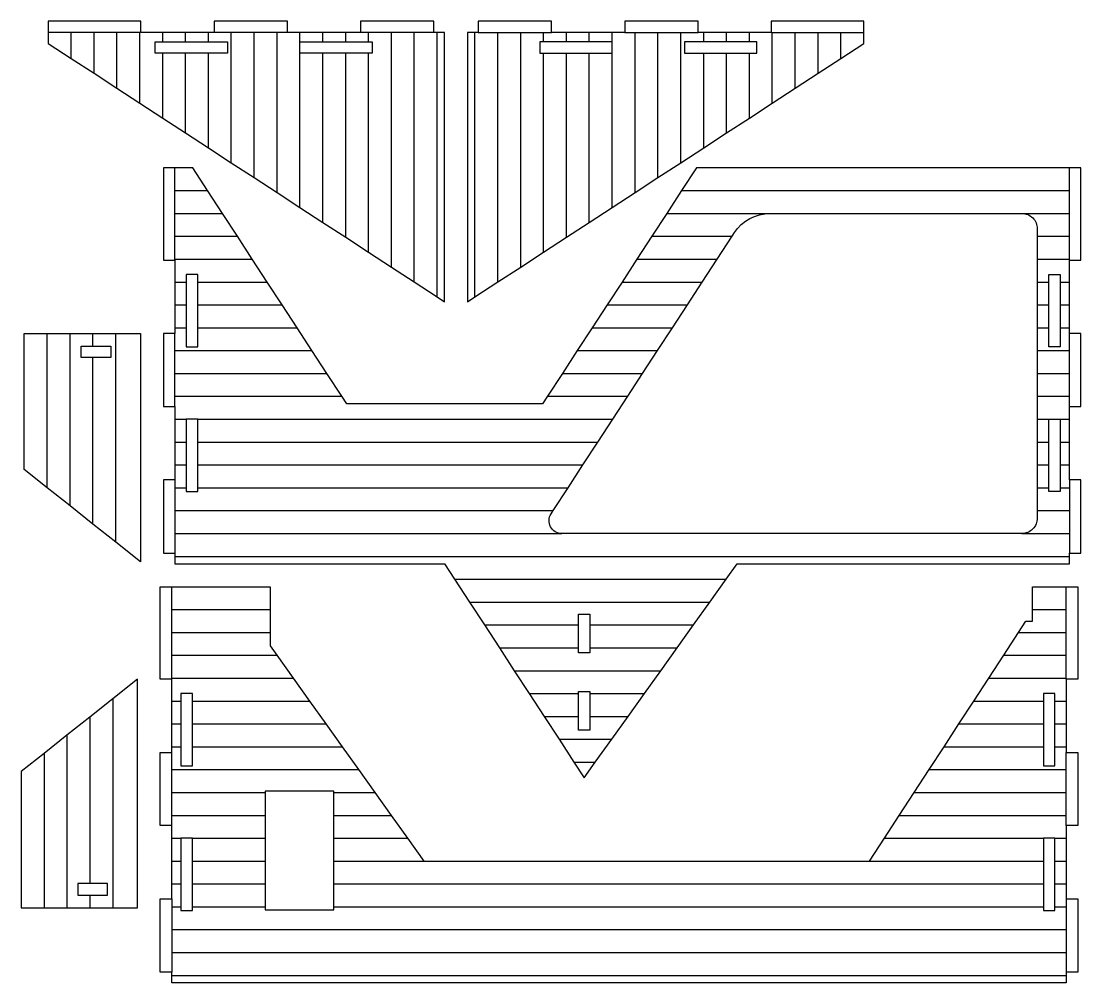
# Model space of a CAD drawing. Extents: x -737 to 847, y -331 to 352.
# Drawn here: x -712.1 to -434.1, y 74 to 326.3 of the extents above; entities that cross this region are included whole.
import ezdxf

# ---------------------------------------------------------------- set-up
doc = ezdxf.new("R2010")
doc.units = 0
doc.header["$MEASUREMENT"] = 0
doc.layers.add('CUT', color=7, linetype='CONTINUOUS')
doc.layers.add('ENGRAVE', color=1, linetype='CONTINUOUS')

msp = doc.modelspace()

# ---------------------------------------------------------------- linework, layer by layer
at = {"layer": 'CUT'}
for points in [[(-704.99, 320.49), (-698.99, 316.58), (-692.99, 312.67), (-686.99, 308.76), (-680.99, 304.85), (-674.99, 300.93), (-668.99, 297.02), (-662.99, 293.11), (-656.99, 289.2), (-650.99, 285.29), (-644.99, 281.38), (-638.99, 277.47), (-632.99, 273.55), (-626.99, 269.64), (-620.99, 265.73), (-614.99, 261.82), (-608.99, 257.91), (-602.99, 254), (-601.03, 252.72), (-601.03, 323.35), (-602.99, 323.35), (-603.87, 323.35), (-603.87, 326.35), (-623.08, 326.35), (-623.08, 323.35), (-626.99, 323.35), (-632.99, 323.35), (-638.99, 323.35), (-642.29, 323.35), (-642.29, 326.35), (-661.51, 326.35), (-661.51, 323.35), (-662.99, 323.35), (-668.99, 323.35), (-674.99, 323.35), (-680.72, 323.35), (-680.72, 326.35), (-704.99, 326.35), (-704.99, 323.35)], [(-595.03, 252.72), (-593.08, 254), (-587.08, 257.91), (-581.08, 261.82), (-575.08, 265.73), (-569.08, 269.64), (-563.08, 273.55), (-557.08, 277.47), (-551.08, 281.38), (-545.08, 285.29), (-539.08, 289.2), (-533.08, 293.11), (-527.08, 297.02), (-521.08, 300.93), (-515.08, 304.85), (-509.08, 308.76), (-503.08, 312.67), (-497.08, 316.58), (-491.08, 320.49), (-491.08, 323.35), (-491.08, 326.35), (-515.35, 326.35), (-515.35, 323.35), (-521.08, 323.35), (-527.08, 323.35), (-533.08, 323.35), (-534.56, 323.35), (-534.56, 326.35), (-553.77, 326.35), (-553.77, 323.35), (-557.08, 323.35), (-563.08, 323.35), (-569.08, 323.35), (-572.99, 323.35), (-572.99, 326.35), (-592.2, 326.35), (-592.2, 323.35), (-593.08, 323.35), (-595.03, 323.35)], [(-676.97, 317.93), (-676.97, 320.93), (-674.99, 320.93), (-668.99, 320.93), (-662.99, 320.93), (-657.98, 320.93), (-657.98, 317.93), (-662.99, 317.93), (-668.99, 317.93), (-674.99, 317.93)], [(-639, 317.93), (-639, 320.93), (-632.99, 320.93), (-626.99, 320.93), (-620.99, 320.93), (-620.02, 320.93), (-620.02, 317.93), (-620.99, 317.93), (-626.99, 317.93), (-632.99, 317.93)], [(-674.8, 186.78), (-671.8, 186.78), (-671.8, 185.9), (-671.8, 183.94), (-601.03, 183.94), (-598.4, 179.9), (-594.49, 173.9), (-590.57, 167.9), (-586.66, 161.9), (-582.75, 155.9), (-578.84, 149.9), (-574.93, 143.9), (-571.02, 137.9), (-567.11, 131.9), (-564.43, 127.79), (-561.5, 131.9), (-557.21, 137.9), (-552.92, 143.9), (-548.63, 149.9), (-544.35, 155.9), (-540.06, 161.9), (-535.77, 167.9), (-531.49, 173.9), (-527.2, 179.9), (-524.31, 183.94), (-437.15, 183.94), (-437.15, 185.9), (-437.15, 186.78), (-434.15, 186.78), (-434.15, 205.99), (-437.15, 205.99), (-437.15, 209.9), (-437.15, 215.9), (-437.15, 221.9), (-437.15, 225.2), (-434.15, 225.2), (-434.15, 244.42), (-437.15, 244.42), (-437.15, 245.9), (-437.15, 251.9), (-437.15, 257.9), (-437.15, 263.63), (-434.15, 263.63), (-434.15, 287.9), (-437.15, 287.9), (-534.95, 287.9), (-538.86, 281.9), (-542.77, 275.9), (-546.68, 269.9), (-550.59, 263.9), (-554.5, 257.9), (-558.41, 251.9), (-562.33, 245.9), (-566.24, 239.9), (-570.15, 233.9), (-574.06, 227.9), (-575.37, 225.9), (-626.7, 225.9), (-628.01, 227.9), (-631.92, 233.9), (-635.83, 239.9), (-639.74, 245.9), (-643.65, 251.9), (-647.57, 257.9), (-651.48, 263.9), (-655.39, 269.9), (-659.3, 275.9), (-663.21, 281.9), (-667.12, 287.9), (-671.8, 287.9), (-674.8, 287.9), (-674.8, 263.63), (-671.8, 263.63), (-671.8, 257.9), (-671.8, 251.9), (-671.8, 245.9), (-671.8, 244.42), (-674.8, 244.42), (-674.8, 225.2), (-671.8, 225.2), (-671.8, 221.9), (-671.8, 215.9), (-671.8, 209.9), (-671.8, 205.99), (-674.8, 205.99)], [(-668.8, 240.89), (-665.8, 240.89), (-665.8, 245.9), (-665.8, 251.9), (-665.8, 257.9), (-665.8, 259.88), (-668.8, 259.88), (-668.8, 257.9), (-668.8, 251.9), (-668.8, 245.9)], [(-442.57, 240.89), (-442.57, 245.9), (-442.57, 251.9), (-442.57, 257.9), (-442.57, 259.88), (-439.57, 259.88), (-439.57, 257.9), (-439.57, 251.9), (-439.57, 245.9), (-439.57, 240.89)], [(-711.29, 208.69), (-711.29, 244.42), (-705.29, 244.42), (-699.29, 244.42), (-693.29, 244.42), (-687.29, 244.42), (-680.8, 244.42), (-680.8, 184.43), (-687.29, 189.59), (-693.29, 194.37), (-699.29, 199.14), (-705.29, 203.92)], [(-696.41, 238.09), (-696.41, 241.09), (-693.29, 241.09), (-688.61, 241.09), (-688.61, 238.09), (-693.29, 238.09)], [(-668.8, 202.93), (-665.8, 202.93), (-665.8, 203.9), (-665.8, 209.9), (-665.8, 215.9), (-665.8, 221.91), (-668.8, 221.91), (-668.8, 215.9), (-668.8, 209.9), (-668.8, 203.9)], [(-442.57, 202.93), (-442.57, 203.9), (-442.57, 209.9), (-442.57, 215.9), (-442.57, 221.91), (-439.57, 221.91), (-439.57, 215.9), (-439.57, 209.9), (-439.57, 203.9), (-439.57, 202.93)], [(-675.62, 76.82), (-675.62, 96.04), (-672.62, 96.04), (-672.62, 99.94), (-672.62, 105.94), (-672.62, 111.94), (-672.62, 115.25), (-675.62, 115.25), (-675.62, 134.46), (-672.62, 134.46), (-672.62, 135.94), (-672.62, 141.94), (-672.62, 147.94), (-672.62, 153.68), (-675.62, 153.68), (-675.62, 177.94), (-672.62, 177.94), (-646.81, 177.94), (-646.81, 171.94), (-646.81, 165.94), (-646.81, 162.42), (-645.04, 159.94), (-640.75, 153.94), (-636.47, 147.94), (-632.18, 141.94), (-627.89, 135.94), (-623.6, 129.94), (-619.32, 123.94), (-615.03, 117.94), (-610.74, 111.95), (-606.45, 105.94), (-489.59, 105.94), (-485.67, 111.95), (-481.76, 117.94), (-477.85, 123.94), (-473.94, 129.94), (-470.03, 135.94), (-466.12, 141.94), (-462.21, 147.94), (-458.3, 153.94), (-454.38, 159.94), (-450.47, 165.94), (-448.54, 168.91), (-446.86, 168.91), (-446.86, 171.94), (-446.86, 177.94), (-437.97, 177.94), (-434.97, 177.94), (-434.97, 153.68), (-437.97, 153.68), (-437.97, 147.94), (-437.97, 141.94), (-437.97, 135.94), (-437.97, 134.46), (-434.97, 134.46), (-434.97, 115.25), (-437.97, 115.25), (-437.97, 111.94), (-437.97, 105.94), (-437.97, 99.94), (-437.97, 96.04), (-434.97, 96.04), (-434.97, 76.82), (-437.97, 76.82), (-437.97, 75.94), (-437.97, 73.99), (-672.62, 73.99), (-672.62, 75.94), (-672.62, 76.82)], [(-565.93, 160.58), (-565.93, 161.9), (-565.93, 167.9), (-565.93, 170.75), (-562.93, 170.75), (-562.93, 167.9), (-562.93, 161.9), (-562.93, 160.58)], [(-712.11, 93.69), (-706.11, 93.69), (-700.11, 93.69), (-694.11, 93.69), (-688.11, 93.69), (-681.62, 93.69), (-681.62, 153.68), (-688.11, 148.52), (-694.11, 143.74), (-700.11, 138.97), (-706.11, 134.19), (-712.11, 129.41)], [(-565.93, 140.26), (-565.93, 143.9), (-565.93, 149.9), (-565.93, 150.42), (-562.93, 150.42), (-562.93, 149.9), (-562.93, 143.9), (-562.93, 140.26)], [(-670.2, 130.94), (-667.2, 130.94), (-667.2, 135.94), (-667.2, 141.94), (-667.2, 147.94), (-667.2, 149.92), (-670.2, 149.92), (-670.2, 147.94), (-670.2, 141.94), (-670.2, 135.94)], [(-443.97, 130.94), (-440.97, 130.94), (-440.97, 135.94), (-440.97, 141.94), (-440.97, 147.94), (-440.97, 149.92), (-443.97, 149.92), (-443.97, 147.94), (-443.97, 141.94), (-443.97, 135.94)], [(-648.11, 93.12), (-630.11, 93.12), (-630.11, 93.94), (-630.11, 99.94), (-630.11, 105.94), (-630.11, 111.94), (-630.11, 117.94), (-630.11, 123.94), (-630.11, 124.28), (-648.11, 124.28), (-648.11, 123.94), (-648.11, 117.94), (-648.11, 111.94), (-648.11, 105.94), (-648.11, 99.94), (-648.11, 93.94)], [(-670.2, 92.97), (-667.2, 92.97), (-667.2, 93.94), (-667.2, 99.94), (-667.2, 105.94), (-667.2, 111.96), (-670.2, 111.96), (-670.2, 105.94), (-670.2, 99.94), (-670.2, 93.94)], [(-443.97, 92.97), (-440.97, 92.97), (-440.97, 93.94), (-440.97, 99.94), (-440.97, 105.94), (-440.97, 111.96), (-443.97, 111.96), (-443.97, 105.94), (-443.97, 99.94), (-443.97, 93.94)], [(-697.23, 97.02), (-694.11, 97.02), (-689.43, 97.02), (-689.43, 100.02), (-694.11, 100.02), (-697.23, 100.02)]]:
    msp.add_lwpolyline(points, close=True, dxfattribs=at)
msp.add_lwpolyline([(-570.31, 191.9, -0.595533), (-573.11, 197.06), (-572.56, 197.9), (-568.65, 203.9), (-564.74, 209.9), (-560.83, 215.9), (-556.91, 221.91), (-553.01, 227.9), (-549.09, 233.9), (-545.18, 239.9), (-541.27, 245.9), (-537.36, 251.9), (-533.45, 257.9), (-529.54, 263.9), (-525.63, 269.9), (-525.01, 270.85, -0.253499), (-515.68, 275.9), (-449.62, 275.9, -0.414214), (-445.57, 271.85), (-445.57, 269.9), (-445.57, 263.9), (-445.57, 257.9), (-445.57, 251.9), (-445.57, 245.9), (-445.57, 239.9), (-445.57, 233.9), (-445.57, 227.9), (-445.57, 221.91), (-445.57, 215.9), (-445.57, 209.9), (-445.57, 203.9), (-445.57, 197.9), (-445.57, 195.95, -0.414214), (-449.62, 191.9)], format="xyb", close=True, dxfattribs=at)
at = {"layer": 'ENGRAVE'}
for points in [[(-698.99, 323.35), (-704.99, 323.35)], [(-692.99, 312.67), (-692.99, 323.35), (-698.99, 323.35)], [(-698.99, 316.58), (-698.99, 323.35)], [(-686.99, 323.35), (-692.99, 323.35)], [(-686.99, 308.76), (-686.99, 323.35)], [(-680.99, 323.35), (-686.99, 323.35)], [(-680.99, 304.85), (-680.99, 323.35)], [(-674.99, 320.93), (-674.99, 323.35)], [(-668.99, 320.93), (-668.99, 323.35)], [(-662.99, 320.93), (-662.99, 323.35)], [(-656.99, 323.35), (-661.51, 323.35)], [(-650.99, 323.35), (-656.99, 323.35)], [(-656.99, 289.2), (-656.99, 323.35)], [(-644.99, 323.35), (-650.99, 323.35)], [(-650.99, 285.29), (-650.99, 323.35)], [(-644.99, 281.38), (-644.99, 323.35)], [(-642.29, 323.35), (-644.99, 323.35)], [(-639, 320.93), (-638.99, 323.35)], [(-632.99, 320.93), (-632.99, 323.35)], [(-626.99, 320.93), (-626.99, 323.35)], [(-620.99, 323.35), (-623.08, 323.35)], [(-614.99, 323.35), (-620.99, 323.35)], [(-620.99, 320.93), (-620.99, 323.35)], [(-608.99, 323.35), (-614.99, 323.35)], [(-614.99, 261.82), (-614.99, 323.35)], [(-603.87, 323.35), (-608.99, 323.35)], [(-608.99, 257.91), (-608.99, 323.35)], [(-602.99, 254), (-602.99, 323.35)], [(-593.08, 254), (-593.08, 323.35)], [(-592.2, 323.35), (-587.08, 323.35)], [(-587.08, 323.35), (-581.08, 323.35)], [(-587.08, 257.91), (-587.08, 323.35)], [(-581.08, 261.82), (-581.08, 323.35)], [(-581.08, 323.35), (-575.08, 323.35), (-572.99, 323.35)], [(-575.08, 320.93), (-575.08, 323.35)], [(-569.08, 320.93), (-569.08, 323.35)], [(-563.08, 320.93), (-563.08, 323.35)], [(-557.07, 320.93), (-557.08, 323.35)], [(-553.77, 323.35), (-551.08, 323.35)], [(-551.08, 281.38), (-551.08, 323.35), (-545.08, 323.35), (-539.08, 323.35)], [(-545.08, 285.29), (-545.08, 323.35)], [(-539.08, 323.35), (-534.56, 323.35)], [(-539.08, 289.2), (-539.08, 323.35)], [(-533.08, 320.93), (-533.08, 323.35)], [(-527.08, 320.93), (-527.08, 323.35)], [(-521.08, 320.93), (-521.08, 323.35)], [(-515.08, 304.85), (-515.08, 323.35)], [(-515.08, 323.35), (-509.08, 323.35), (-503.08, 323.35)], [(-509.08, 308.76), (-509.08, 323.35)], [(-503.08, 323.35), (-497.08, 323.35)], [(-503.08, 312.67), (-503.08, 323.35)], [(-497.08, 316.58), (-497.08, 323.35)], [(-497.08, 323.35), (-491.08, 323.35)], [(-576.05, 320.93), (-576.05, 317.93)], [(-569.08, 320.93), (-575.08, 320.93), (-576.05, 320.93)], [(-563.08, 320.93), (-569.08, 320.93)], [(-557.07, 320.93), (-563.08, 320.93)], [(-557.07, 317.93), (-557.07, 320.93)], [(-533.08, 320.93), (-538.08, 320.93)], [(-538.08, 320.93), (-538.08, 317.93)], [(-527.08, 320.93), (-533.08, 320.93)], [(-521.08, 320.93), (-527.08, 320.93)], [(-519.1, 320.93), (-521.08, 320.93)], [(-519.1, 317.93), (-519.1, 320.93)], [(-674.99, 300.93), (-674.99, 317.93)], [(-668.99, 297.02), (-668.99, 317.93)], [(-662.99, 293.11), (-662.99, 317.93)], [(-638.99, 277.47), (-639, 317.93)], [(-632.99, 273.55), (-632.99, 317.93)], [(-626.99, 269.64), (-626.99, 317.93)], [(-620.99, 265.73), (-620.99, 317.93)], [(-576.05, 317.93), (-575.08, 317.93), (-569.08, 317.93)], [(-575.08, 265.73), (-575.08, 317.93)], [(-569.08, 317.93), (-563.08, 317.93)], [(-569.08, 269.64), (-569.08, 317.93)], [(-563.08, 317.93), (-557.07, 317.93)], [(-563.08, 273.55), (-563.08, 317.93)], [(-557.08, 277.47), (-557.07, 317.93)], [(-538.08, 317.93), (-533.08, 317.93)], [(-533.08, 317.93), (-527.08, 317.93)], [(-533.08, 293.11), (-533.08, 317.93)], [(-527.08, 317.93), (-521.08, 317.93), (-519.1, 317.93)], [(-527.08, 297.02), (-527.08, 317.93)], [(-521.08, 300.93), (-521.08, 317.93)], [(-671.8, 281.9), (-671.8, 287.9)], [(-437.15, 281.9), (-437.15, 287.9)], [(-671.8, 281.9), (-663.21, 281.9)], [(-671.8, 275.9), (-671.8, 281.9)], [(-538.86, 281.9), (-437.15, 281.9)], [(-449.62, 275.9), (-437.15, 275.9), (-437.15, 281.9)], [(-671.8, 275.9), (-659.3, 275.9)], [(-671.8, 269.9), (-671.8, 275.9)], [(-542.77, 275.9), (-515.68, 275.9)], [(-437.15, 269.9), (-437.15, 275.9)], [(-671.8, 269.9), (-655.39, 269.9)], [(-671.8, 263.9), (-671.8, 269.9)], [(-546.68, 269.9), (-525.63, 269.9)], [(-445.57, 269.9), (-437.15, 269.9)], [(-437.15, 263.9), (-437.15, 269.9)], [(-671.8, 263.9), (-651.48, 263.9)], [(-671.8, 263.63), (-671.8, 263.9)], [(-550.59, 263.9), (-529.54, 263.9)], [(-445.57, 263.9), (-437.15, 263.9)], [(-437.15, 263.63), (-437.15, 263.9)], [(-671.8, 257.9), (-668.8, 257.9)], [(-665.8, 257.9), (-647.57, 257.9)], [(-554.5, 257.9), (-533.45, 257.9)], [(-445.57, 257.9), (-442.57, 257.9)], [(-439.57, 257.9), (-437.15, 257.9)], [(-671.8, 251.9), (-668.8, 251.9)], [(-665.8, 251.9), (-643.65, 251.9)], [(-558.41, 251.9), (-537.36, 251.9)], [(-445.57, 251.9), (-442.57, 251.9)], [(-439.57, 251.9), (-437.15, 251.9)], [(-671.8, 245.9), (-668.8, 245.9)], [(-665.8, 245.9), (-639.74, 245.9)], [(-562.33, 245.9), (-541.27, 245.9)], [(-445.57, 245.9), (-442.57, 245.9)], [(-439.57, 245.9), (-437.15, 245.9)], [(-705.29, 203.92), (-705.29, 244.42)], [(-699.29, 199.14), (-699.29, 244.42)], [(-693.29, 241.09), (-693.29, 244.42)], [(-687.29, 189.59), (-687.29, 244.42)], [(-671.8, 239.9), (-671.8, 244.42)], [(-437.15, 239.9), (-437.15, 244.42)], [(-671.8, 239.9), (-635.83, 239.9)], [(-671.8, 233.9), (-671.8, 239.9)], [(-566.24, 239.9), (-545.18, 239.9)], [(-445.57, 239.9), (-437.15, 239.9)], [(-437.15, 233.9), (-437.15, 239.9)], [(-693.29, 194.37), (-693.29, 238.09)], [(-671.8, 233.9), (-631.92, 233.9)], [(-671.8, 227.9), (-671.8, 233.9)], [(-570.15, 233.9), (-549.09, 233.9)], [(-445.57, 233.9), (-437.15, 233.9)], [(-437.15, 227.9), (-437.15, 233.9)], [(-671.8, 227.9), (-628.01, 227.9)], [(-671.8, 225.2), (-671.8, 227.9)], [(-574.06, 227.9), (-553.01, 227.9)], [(-445.57, 227.9), (-437.15, 227.9)], [(-437.15, 225.2), (-437.15, 227.9)], [(-671.8, 221.9), (-668.8, 221.91)], [(-665.8, 221.91), (-556.91, 221.91)], [(-445.57, 221.91), (-442.57, 221.91)], [(-439.57, 221.91), (-437.15, 221.9)], [(-671.8, 215.9), (-668.8, 215.9)], [(-665.8, 215.9), (-560.83, 215.9)], [(-445.57, 215.9), (-442.57, 215.9)], [(-439.57, 215.9), (-437.15, 215.9)], [(-671.8, 209.9), (-668.8, 209.9)], [(-665.8, 209.9), (-564.74, 209.9)], [(-445.57, 209.9), (-442.57, 209.9)], [(-439.57, 209.9), (-437.15, 209.9)], [(-671.8, 205.99), (-671.8, 203.9)], [(-437.15, 205.99), (-437.15, 203.9)], [(-671.8, 203.9), (-668.8, 203.9)], [(-671.8, 203.9), (-671.8, 197.9)], [(-665.8, 203.9), (-568.65, 203.9)], [(-445.57, 203.9), (-442.57, 203.9)], [(-439.57, 203.9), (-437.15, 203.9)], [(-437.15, 203.9), (-437.15, 197.9)], [(-671.8, 197.9), (-572.56, 197.9)], [(-671.8, 197.9), (-671.8, 191.9)], [(-445.57, 197.9), (-437.15, 197.9)], [(-437.15, 197.9), (-437.15, 191.9)], [(-671.8, 191.9), (-570.31, 191.9)], [(-671.8, 191.9), (-671.8, 186.78)], [(-449.62, 191.9), (-437.15, 191.9)], [(-437.15, 191.9), (-437.15, 186.78)], [(-671.8, 185.9), (-437.15, 185.9)], [(-672.62, 171.94), (-672.62, 177.94)], [(-598.4, 179.9), (-527.2, 179.9)], [(-437.97, 171.94), (-437.97, 177.94)], [(-594.49, 173.9), (-531.49, 173.9)], [(-672.62, 171.94), (-646.81, 171.94)], [(-672.62, 165.94), (-672.62, 171.94)], [(-450.47, 165.94), (-437.97, 165.94), (-437.97, 171.94)], [(-446.86, 171.94), (-437.97, 171.94)], [(-590.57, 167.9), (-565.93, 167.9)], [(-562.93, 167.9), (-535.77, 167.9)], [(-672.62, 159.94), (-672.62, 165.94)], [(-672.62, 165.94), (-646.81, 165.94)], [(-437.97, 153.94), (-437.97, 159.94), (-437.97, 165.94)], [(-586.66, 161.9), (-565.93, 161.9)], [(-562.93, 161.9), (-540.06, 161.9)], [(-672.62, 153.94), (-672.62, 159.94)], [(-672.62, 159.94), (-645.04, 159.94)], [(-454.38, 159.94), (-437.97, 159.94)], [(-582.75, 155.9), (-544.35, 155.9)], [(-672.62, 153.94), (-640.75, 153.94)], [(-672.62, 153.68), (-672.62, 153.94)], [(-458.3, 153.94), (-437.97, 153.94)], [(-437.97, 153.68), (-437.97, 153.94)], [(-688.11, 148.52), (-688.11, 93.69)], [(-672.62, 147.94), (-670.2, 147.94)], [(-667.2, 147.94), (-636.47, 147.94)], [(-578.84, 149.9), (-565.93, 149.9)], [(-562.93, 149.9), (-548.63, 149.9)], [(-462.21, 147.94), (-443.97, 147.94)], [(-440.97, 147.94), (-437.97, 147.94)], [(-694.11, 143.74), (-694.11, 100.02)], [(-672.62, 141.94), (-670.2, 141.94)], [(-667.2, 141.94), (-632.18, 141.94)], [(-574.93, 143.9), (-565.93, 143.9)], [(-562.93, 143.9), (-552.92, 143.9)], [(-466.12, 141.94), (-443.97, 141.94)], [(-440.97, 141.94), (-437.97, 141.94)], [(-700.11, 138.97), (-700.11, 93.69)], [(-571.02, 137.9), (-557.21, 137.9)], [(-706.11, 134.19), (-706.11, 93.69)], [(-672.62, 135.94), (-670.2, 135.94)], [(-672.62, 129.94), (-672.62, 134.46)], [(-667.2, 135.94), (-627.89, 135.94)], [(-470.03, 135.94), (-443.97, 135.94)], [(-440.97, 135.94), (-437.97, 135.94)], [(-437.97, 129.94), (-437.97, 134.46)], [(-567.11, 131.9), (-561.5, 131.9)], [(-672.62, 129.94), (-623.6, 129.94)], [(-672.62, 117.94), (-672.62, 123.94), (-672.62, 129.94)], [(-473.94, 129.94), (-437.97, 129.94)], [(-437.97, 123.94), (-437.97, 129.94)], [(-672.62, 123.94), (-648.11, 123.94)], [(-630.11, 123.94), (-619.32, 123.94)], [(-477.85, 123.94), (-437.97, 123.94)], [(-437.97, 117.94), (-437.97, 123.94)], [(-672.62, 117.94), (-648.11, 117.94)], [(-672.62, 115.25), (-672.62, 117.94)], [(-630.11, 117.94), (-615.03, 117.94)], [(-481.76, 117.94), (-437.97, 117.94)], [(-437.97, 115.25), (-437.97, 117.94)], [(-672.62, 111.94), (-670.2, 111.96)], [(-667.2, 111.96), (-648.11, 111.94)], [(-630.11, 111.94), (-610.74, 111.95)], [(-485.67, 111.95), (-443.97, 111.96)], [(-440.97, 111.96), (-437.97, 111.94)], [(-672.62, 105.94), (-670.2, 105.94)], [(-667.2, 105.94), (-648.11, 105.94)], [(-630.11, 105.94), (-606.45, 105.94)], [(-489.59, 105.94), (-443.97, 105.94)], [(-440.97, 105.94), (-437.97, 105.94)], [(-672.62, 99.94), (-670.2, 99.94)], [(-667.2, 99.94), (-648.11, 99.94)], [(-630.11, 99.94), (-443.97, 99.94)], [(-440.97, 99.94), (-437.97, 99.94)], [(-694.11, 97.02), (-694.11, 93.69)], [(-672.62, 96.04), (-672.62, 93.94)], [(-437.97, 96.04), (-437.97, 93.94)], [(-672.62, 93.94), (-670.2, 93.94)], [(-672.62, 93.94), (-672.62, 87.94)], [(-667.2, 93.94), (-648.11, 93.94)], [(-630.11, 93.94), (-443.97, 93.94)], [(-440.97, 93.94), (-437.97, 93.94)], [(-437.97, 93.94), (-437.97, 87.94)], [(-672.62, 87.94), (-437.97, 87.94)], [(-672.62, 87.94), (-672.62, 81.94)], [(-437.97, 87.94), (-437.97, 81.94), (-437.97, 76.82)], [(-672.62, 81.94), (-437.97, 81.94)], [(-672.62, 81.94), (-672.62, 76.82)], [(-672.62, 75.94), (-437.97, 75.94)]]:
    msp.add_lwpolyline(points, dxfattribs=at)

doc.saveas('drawing.dxf')
